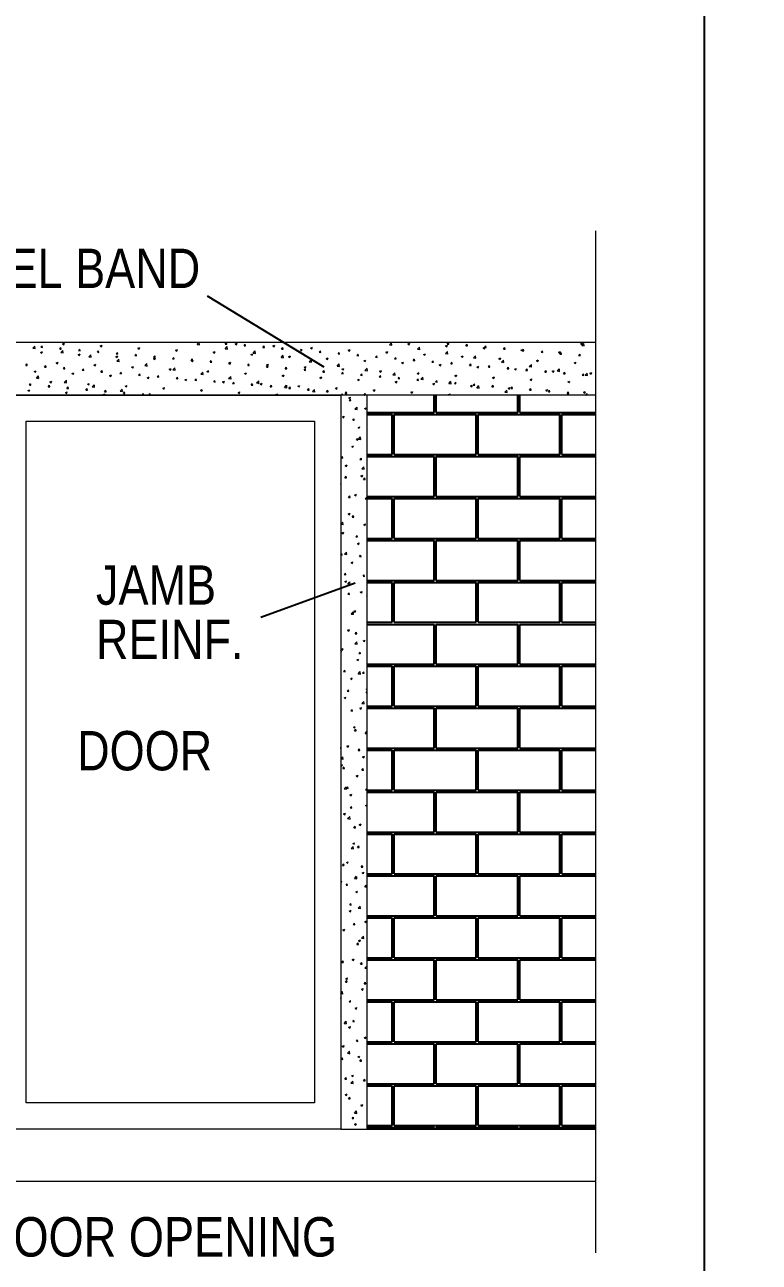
# Model space of a CAD drawing. Header units: metres. Extents: x 385023 to 385532, y 1408468 to 1408621.
# Drawn here: x 385198.57 to 385206.05, y 1408494.77 to 1408507.37 of the extents above; entities that cross this region are included whole.
import ezdxf

# ---------------------------------------------------------------- set-up
doc = ezdxf.new("R2010")
doc.units = ezdxf.units.M
doc.header["$MEASUREMENT"] = 0
doc.styles.add('stylus', font='ARIALN.TTF')

# ---------------------------------------------------------------- blocks, each defined once
blk = doc.blocks.new('A$C222665A7')
at = {"color": 3, "lineweight": 5, "ltscale": 2}
blk.add_line((45.174, 27.975), (45.174, 0), dxfattribs=at)
at = {"color": 3, "lineweight": 5}
for p, q in [((43.889, 15.515), (43.889, 27.597)), ((43.889, 26.276), (33.825, 26.276)), ((37.152, 26.276), (37.153, 26.275)), ((37.154, 26.274), (37.154, 26.276)), ((37.232, 26.209), (37.256, 26.234)), ((37.232, 26.209), (37.259, 26.205)), ((37.26, 26.204), (37.256, 26.234)), ((37.327, 26.22), (37.342, 26.238)), ((37.327, 26.22), (37.345, 26.218)), ((37.346, 26.218), (37.342, 26.237)), ((37.549, 26.2), (37.564, 26.218)), ((37.549, 26.2), (37.568, 26.199)), ((37.568, 26.198), (37.564, 26.218)), ((37.583, 26.26), (37.605, 26.269)), ((37.583, 26.26), (37.599, 26.25)), ((37.599, 26.25), (37.605, 26.268)), ((37.771, 26.181), (37.786, 26.199)), ((37.79, 26.179), (37.787, 26.198)), ((38.028, 26.236), (38.05, 26.244)), ((38.028, 26.236), (38.044, 26.225)), ((38.044, 26.225), (38.051, 26.244)), ((38.474, 26.211), (38.496, 26.219)), ((38.474, 26.211), (38.489, 26.2)), ((38.49, 26.2), (38.496, 26.219)), ((38.919, 26.186), (38.941, 26.194)), ((38.935, 26.175), (38.941, 26.194)), ((39.175, 26.254), (39.195, 26.276)), ((39.175, 26.254), (39.202, 26.25)), ((39.195, 26.275), (39.195, 26.276)), ((39.195, 26.276), (39.195, 26.275)), ((39.203, 26.25), (39.2, 26.276)), ((39.506, 26.258), (39.521, 26.276)), ((39.506, 26.258), (39.525, 26.257)), ((39.506, 26.203), (39.53, 26.228)), ((39.506, 26.203), (39.533, 26.199)), ((39.525, 26.256), (39.522, 26.276)), ((39.534, 26.198), (39.53, 26.228)), ((39.625, 26.261), (39.647, 26.269)), ((39.625, 26.261), (39.64, 26.251)), ((39.641, 26.25), (39.647, 26.269)), ((39.729, 26.239), (39.744, 26.257)), ((39.729, 26.239), (39.747, 26.237)), ((39.748, 26.237), (39.744, 26.256)), ((39.951, 26.219), (39.966, 26.237)), ((39.951, 26.219), (39.969, 26.218)), ((39.97, 26.218), (39.966, 26.237)), ((40.07, 26.236), (40.092, 26.245)), ((40.07, 26.236), (40.086, 26.226)), ((40.086, 26.226), (40.092, 26.244)), ((40.173, 26.2), (40.188, 26.218)), ((40.173, 26.2), (40.192, 26.198)), ((40.192, 26.198), (40.189, 26.218)), ((40.395, 26.181), (40.41, 26.198)), ((40.414, 26.179), (40.411, 26.198)), ((40.516, 26.211), (40.537, 26.22)), ((40.516, 26.211), (40.531, 26.201)), ((40.531, 26.201), (40.538, 26.219)), ((40.961, 26.187), (40.983, 26.195)), ((40.977, 26.176), (40.983, 26.195)), ((41.449, 26.248), (41.473, 26.274)), ((41.449, 26.248), (41.476, 26.244)), ((41.477, 26.244), (41.473, 26.273)), ((41.667, 26.262), (41.688, 26.27)), ((41.667, 26.262), (41.682, 26.251)), ((41.682, 26.251), (41.689, 26.27)), ((41.78, 26.197), (41.804, 26.222)), ((41.78, 26.197), (41.807, 26.193)), ((41.808, 26.192), (41.804, 26.222)), ((42.112, 26.237), (42.134, 26.245)), ((42.112, 26.237), (42.127, 26.227)), ((42.128, 26.226), (42.134, 26.245)), ((42.131, 26.258), (42.145, 26.276)), ((42.131, 26.258), (42.149, 26.256)), ((42.149, 26.256), (42.146, 26.276)), ((42.353, 26.239), (42.368, 26.256)), ((42.353, 26.239), (42.371, 26.237)), ((42.372, 26.237), (42.368, 26.256)), ((42.557, 26.212), (42.579, 26.22)), ((42.557, 26.212), (42.573, 26.202)), ((42.573, 26.201), (42.579, 26.22)), ((42.575, 26.219), (42.59, 26.237)), ((42.575, 26.219), (42.594, 26.218)), ((42.594, 26.217), (42.59, 26.237)), ((42.797, 26.2), (42.812, 26.218)), ((42.797, 26.2), (42.816, 26.198)), ((42.816, 26.198), (42.813, 26.217)), ((43.003, 26.187), (43.024, 26.196)), ((43.003, 26.187), (43.018, 26.177)), ((43.018, 26.177), (43.025, 26.195)), ((43.02, 26.18), (43.035, 26.198)), ((43.039, 26.178), (43.035, 26.198)), ((43.708, 26.262), (43.73, 26.271)), ((43.708, 26.262), (43.724, 26.252)), ((43.723, 26.243), (43.747, 26.268)), ((43.723, 26.243), (43.75, 26.238)), ((43.724, 26.252), (43.73, 26.27)), ((43.751, 26.238), (43.747, 26.267)), ((37.323, 26.16), (37.344, 26.169)), ((37.323, 26.16), (37.338, 26.15)), ((37.339, 26.15), (37.345, 26.168)), ((37.508, 26.036), (37.529, 26.044)), ((37.524, 26.025), (37.53, 26.044)), ((37.562, 26.158), (37.587, 26.183)), ((37.562, 26.158), (37.59, 26.153)), ((37.59, 26.153), (37.587, 26.182)), ((37.768, 26.136), (37.79, 26.144)), ((37.768, 26.136), (37.784, 26.125)), ((37.771, 26.181), (37.79, 26.179)), ((37.784, 26.125), (37.79, 26.144)), ((37.893, 26.106), (37.917, 26.131)), ((37.893, 26.106), (37.921, 26.102)), ((37.921, 26.102), (37.918, 26.131)), ((37.994, 26.161), (38.008, 26.179)), ((37.994, 26.161), (38.012, 26.16)), ((38.012, 26.159), (38.009, 26.179)), ((38.213, 26.111), (38.235, 26.119)), ((38.213, 26.111), (38.229, 26.1)), ((38.216, 26.142), (38.231, 26.16)), ((38.216, 26.142), (38.234, 26.14)), ((38.224, 26.055), (38.248, 26.08)), ((38.224, 26.055), (38.251, 26.051)), ((38.229, 26.1), (38.236, 26.119)), ((38.235, 26.14), (38.231, 26.159)), ((38.252, 26.05), (38.248, 26.08)), ((38.438, 26.123), (38.453, 26.14)), ((38.438, 26.123), (38.457, 26.121)), ((38.457, 26.121), (38.453, 26.14)), ((38.659, 26.086), (38.68, 26.094)), ((38.659, 26.086), (38.674, 26.076)), ((38.66, 26.103), (38.675, 26.121)), ((38.66, 26.103), (38.679, 26.101)), ((38.675, 26.075), (38.681, 26.094)), ((38.679, 26.101), (38.676, 26.121)), ((38.883, 26.084), (38.898, 26.101)), ((38.883, 26.084), (38.901, 26.082)), ((38.901, 26.082), (38.898, 26.101)), ((38.919, 26.186), (38.935, 26.176)), ((39.104, 26.061), (39.126, 26.07)), ((39.104, 26.061), (39.12, 26.051)), ((39.105, 26.064), (39.12, 26.082)), ((39.105, 26.064), (39.123, 26.063)), ((39.124, 26.062), (39.12, 26.082)), ((39.12, 26.05), (39.126, 26.069)), ((39.327, 26.045), (39.342, 26.063)), ((39.327, 26.045), (39.346, 26.043)), ((39.346, 26.043), (39.342, 26.062)), ((39.365, 26.161), (39.386, 26.169)), ((39.365, 26.161), (39.38, 26.151)), ((39.38, 26.15), (39.387, 26.169)), ((39.549, 26.036), (39.571, 26.045)), ((39.549, 26.025), (39.564, 26.043)), ((39.565, 26.026), (39.572, 26.044)), ((39.568, 26.023), (39.565, 26.043)), ((39.81, 26.136), (39.832, 26.145)), ((39.81, 26.136), (39.825, 26.126)), ((39.826, 26.126), (39.832, 26.144)), ((39.836, 26.152), (39.86, 26.177)), ((39.836, 26.152), (39.864, 26.147)), ((39.864, 26.147), (39.861, 26.177)), ((40.167, 26.1), (40.191, 26.126)), ((40.167, 26.1), (40.195, 26.096)), ((40.195, 26.096), (40.192, 26.125)), ((40.255, 26.111), (40.277, 26.12)), ((40.255, 26.111), (40.271, 26.101)), ((40.271, 26.101), (40.277, 26.119)), ((40.395, 26.181), (40.414, 26.179)), ((40.498, 26.049), (40.522, 26.074)), ((40.498, 26.049), (40.525, 26.045)), ((40.526, 26.045), (40.522, 26.074)), ((40.618, 26.161), (40.633, 26.179)), ((40.618, 26.161), (40.636, 26.16)), ((40.637, 26.159), (40.633, 26.179)), ((40.701, 26.087), (40.722, 26.095)), ((40.701, 26.087), (40.716, 26.076)), ((40.716, 26.076), (40.723, 26.095)), ((40.84, 26.142), (40.855, 26.16)), ((40.84, 26.142), (40.859, 26.14)), ((40.859, 26.14), (40.855, 26.159)), ((40.961, 26.187), (40.976, 26.176)), ((41.062, 26.122), (41.077, 26.14)), ((41.062, 26.122), (41.081, 26.121)), ((41.081, 26.12), (41.078, 26.14)), ((41.146, 26.062), (41.168, 26.07)), ((41.146, 26.062), (41.161, 26.051)), ((41.162, 26.051), (41.168, 26.07)), ((41.285, 26.103), (41.299, 26.121)), ((41.285, 26.103), (41.303, 26.101)), ((41.303, 26.101), (41.3, 26.12)), ((41.406, 26.162), (41.428, 26.17)), ((41.406, 26.162), (41.422, 26.151)), ((41.422, 26.151), (41.428, 26.17)), ((41.507, 26.083), (41.522, 26.101)), ((41.507, 26.083), (41.525, 26.082)), ((41.526, 26.081), (41.522, 26.101)), ((41.591, 26.037), (41.613, 26.045)), ((41.607, 26.026), (41.613, 26.045)), ((41.729, 26.064), (41.744, 26.082)), ((41.729, 26.064), (41.748, 26.062)), ((41.748, 26.062), (41.744, 26.081)), ((41.852, 26.137), (41.873, 26.145)), ((41.852, 26.137), (41.867, 26.127)), ((41.867, 26.126), (41.874, 26.145)), ((41.951, 26.044), (41.966, 26.062)), ((41.951, 26.044), (41.97, 26.043)), ((41.97, 26.043), (41.967, 26.062)), ((42.11, 26.146), (42.134, 26.171)), ((42.11, 26.146), (42.138, 26.142)), ((42.138, 26.141), (42.135, 26.171)), ((42.174, 26.025), (42.189, 26.043)), ((42.192, 26.023), (42.189, 26.042)), ((42.297, 26.112), (42.319, 26.12)), ((42.297, 26.112), (42.312, 26.102)), ((42.313, 26.101), (42.319, 26.12)), ((42.441, 26.095), (42.465, 26.12)), ((42.441, 26.095), (42.469, 26.09)), ((42.469, 26.09), (42.466, 26.119)), ((42.742, 26.087), (42.764, 26.096)), ((42.742, 26.087), (42.758, 26.077)), ((42.758, 26.077), (42.764, 26.095)), ((42.772, 26.043), (42.796, 26.068)), ((42.772, 26.043), (42.799, 26.039)), ((42.8, 26.039), (42.796, 26.068)), ((43.02, 26.18), (43.038, 26.179)), ((43.188, 26.063), (43.209, 26.071)), ((43.188, 26.063), (43.203, 26.052)), ((43.203, 26.052), (43.21, 26.071)), ((43.242, 26.161), (43.257, 26.179)), ((43.242, 26.161), (43.26, 26.159)), ((43.261, 26.159), (43.257, 26.178)), ((43.448, 26.162), (43.47, 26.171)), ((43.448, 26.162), (43.463, 26.152)), ((43.464, 26.152), (43.47, 26.17)), ((43.464, 26.141), (43.479, 26.159)), ((43.464, 26.141), (43.483, 26.14)), ((43.483, 26.139), (43.48, 26.159)), ((43.633, 26.038), (43.655, 26.046)), ((43.649, 26.027), (43.655, 26.046)), ((43.686, 26.122), (43.701, 26.14)), ((43.686, 26.122), (43.705, 26.12)), ((43.705, 26.12), (43.702, 26.139)), ((37.147, 26.006), (37.162, 26.024)), ((37.147, 26.006), (37.166, 26.004)), ((37.166, 26.004), (37.163, 26.024)), ((37.247, 25.936), (37.269, 25.944)), ((37.247, 25.936), (37.263, 25.925)), ((37.263, 25.925), (37.269, 25.944)), ((37.37, 25.987), (37.385, 26.004)), ((37.37, 25.987), (37.388, 25.985)), ((37.389, 25.985), (37.385, 26.004)), ((37.508, 26.036), (37.523, 26.025)), ((37.592, 25.967), (37.607, 25.985)), ((37.592, 25.967), (37.611, 25.966)), ((37.611, 25.965), (37.607, 25.985)), ((37.693, 25.911), (37.714, 25.919)), ((37.693, 25.911), (37.708, 25.901)), ((37.709, 25.9), (37.715, 25.919)), ((37.814, 25.948), (37.829, 25.966)), ((37.814, 25.948), (37.833, 25.946)), ((37.833, 25.946), (37.83, 25.965)), ((37.953, 26.011), (37.975, 26.019)), ((37.953, 26.011), (37.968, 26)), ((37.969, 26), (37.975, 26.019)), ((38.037, 25.928), (38.051, 25.946)), ((38.037, 25.928), (38.055, 25.927)), ((38.055, 25.926), (38.052, 25.946)), ((38.138, 25.886), (38.16, 25.894)), ((38.259, 25.909), (38.274, 25.927)), ((38.259, 25.909), (38.277, 25.907)), ((38.278, 25.907), (38.274, 25.926)), ((38.398, 25.986), (38.42, 25.994)), ((38.398, 25.986), (38.414, 25.976)), ((38.414, 25.975), (38.421, 25.994)), ((38.481, 25.889), (38.496, 25.907)), ((38.5, 25.887), (38.496, 25.907)), ((38.555, 26.004), (38.579, 26.029)), ((38.555, 26.004), (38.582, 25.999)), ((38.583, 25.999), (38.579, 26.029)), ((38.844, 25.961), (38.865, 25.97)), ((38.844, 25.961), (38.859, 25.951)), ((38.86, 25.951), (38.866, 25.969)), ((38.885, 25.952), (38.909, 25.978)), ((38.885, 25.952), (38.913, 25.948)), ((38.913, 25.948), (38.91, 25.977)), ((39.216, 25.901), (39.24, 25.926)), ((39.216, 25.901), (39.244, 25.897)), ((39.244, 25.897), (39.241, 25.926)), ((39.289, 25.936), (39.311, 25.945)), ((39.289, 25.936), (39.305, 25.926)), ((39.305, 25.926), (39.311, 25.944)), ((39.549, 26.036), (39.565, 26.026)), ((39.549, 26.025), (39.568, 26.024)), ((39.734, 25.912), (39.756, 25.92)), ((39.734, 25.912), (39.75, 25.901)), ((39.75, 25.901), (39.757, 25.92)), ((39.772, 26.006), (39.787, 26.024)), ((39.772, 26.006), (39.79, 26.004)), ((39.791, 26.004), (39.787, 26.023)), ((39.994, 25.986), (40.009, 26.004)), ((39.994, 25.986), (40.012, 25.985)), ((39.995, 26.012), (40.017, 26.02)), ((39.995, 26.012), (40.01, 26.001)), ((40.013, 25.984), (40.009, 26.004)), ((40.011, 26.001), (40.017, 26.02)), ((40.18, 25.887), (40.201, 25.895)), ((40.196, 25.876), (40.202, 25.895)), ((40.216, 25.967), (40.231, 25.985)), ((40.216, 25.967), (40.235, 25.965)), ((40.235, 25.965), (40.232, 25.984)), ((40.438, 25.948), (40.453, 25.965)), ((40.438, 25.948), (40.457, 25.946)), ((40.44, 25.987), (40.462, 25.995)), ((40.44, 25.987), (40.456, 25.976)), ((40.457, 25.946), (40.454, 25.965)), ((40.456, 25.976), (40.462, 25.995)), ((40.661, 25.928), (40.676, 25.946)), ((40.661, 25.928), (40.679, 25.926)), ((40.68, 25.926), (40.676, 25.946)), ((40.829, 25.998), (40.853, 26.023)), ((40.829, 25.998), (40.856, 25.994)), ((40.856, 25.993), (40.853, 26.023)), ((40.883, 25.909), (40.898, 25.926)), ((40.883, 25.909), (40.902, 25.907)), ((40.885, 25.962), (40.907, 25.97)), ((40.885, 25.962), (40.901, 25.952)), ((40.902, 25.907), (40.898, 25.926)), ((40.901, 25.951), (40.908, 25.97)), ((41.105, 25.889), (41.12, 25.907)), ((41.124, 25.887), (41.121, 25.907)), ((41.159, 25.947), (41.183, 25.972)), ((41.159, 25.947), (41.187, 25.942)), ((41.187, 25.942), (41.184, 25.971)), ((41.331, 25.937), (41.353, 25.945)), ((41.331, 25.937), (41.346, 25.927)), ((41.347, 25.926), (41.353, 25.945)), ((41.49, 25.895), (41.514, 25.92)), ((41.49, 25.895), (41.518, 25.891)), ((41.518, 25.891), (41.514, 25.92)), ((41.591, 26.037), (41.607, 26.027)), ((41.776, 25.912), (41.798, 25.921)), ((41.776, 25.912), (41.792, 25.902)), ((41.792, 25.902), (41.798, 25.92)), ((42.037, 26.012), (42.058, 26.021)), ((42.037, 26.012), (42.052, 26.002)), ((42.052, 26.001), (42.059, 26.02)), ((42.174, 26.025), (42.192, 26.023)), ((42.222, 25.887), (42.243, 25.896)), ((42.237, 25.877), (42.244, 25.895)), ((42.396, 26.006), (42.411, 26.023)), ((42.396, 26.006), (42.414, 26.004)), ((42.415, 26.004), (42.411, 26.023)), ((42.482, 25.987), (42.504, 25.996)), ((42.482, 25.987), (42.497, 25.977)), ((42.498, 25.977), (42.504, 25.995)), ((42.618, 25.986), (42.633, 26.004)), ((42.618, 25.986), (42.637, 25.985)), ((42.637, 25.984), (42.633, 26.004)), ((42.84, 25.967), (42.855, 25.984)), ((42.84, 25.967), (42.859, 25.965)), ((42.859, 25.965), (42.856, 25.984)), ((42.927, 25.963), (42.949, 25.971)), ((42.927, 25.963), (42.943, 25.952)), ((42.943, 25.952), (42.949, 25.971)), ((43.063, 25.947), (43.078, 25.965)), ((43.063, 25.947), (43.081, 25.946)), ((43.082, 25.945), (43.078, 25.965)), ((43.102, 25.992), (43.127, 26.017)), ((43.102, 25.992), (43.13, 25.988)), ((43.13, 25.987), (43.127, 26.017)), ((43.285, 25.928), (43.3, 25.946)), ((43.285, 25.928), (43.303, 25.926)), ((43.304, 25.926), (43.3, 25.945)), ((43.373, 25.938), (43.394, 25.946)), ((43.373, 25.938), (43.388, 25.927)), ((43.388, 25.927), (43.395, 25.946)), ((43.433, 25.941), (43.457, 25.966)), ((43.433, 25.941), (43.461, 25.936)), ((43.461, 25.936), (43.458, 25.965)), ((43.507, 25.908), (43.522, 25.926)), ((43.507, 25.908), (43.526, 25.907)), ((43.526, 25.906), (43.523, 25.926)), ((43.633, 26.038), (43.648, 26.027)), ((43.729, 25.889), (43.744, 25.907)), ((43.748, 25.887), (43.745, 25.906)), ((43.764, 25.889), (43.788, 25.915)), ((43.792, 25.885), (43.788, 25.914)), ((43.818, 25.913), (43.84, 25.921)), ((43.818, 25.913), (43.833, 25.903)), ((43.834, 25.902), (43.84, 25.921)), ((37.19, 25.773), (37.205, 25.791)), ((37.19, 25.773), (37.209, 25.771)), ((37.209, 25.771), (37.206, 25.79)), ((37.273, 25.856), (37.297, 25.881)), ((37.273, 25.856), (37.3, 25.851)), ((37.301, 25.851), (37.297, 25.881)), ((37.413, 25.754), (37.428, 25.771)), ((37.413, 25.754), (37.431, 25.752)), ((37.432, 25.752), (37.428, 25.771)), ((37.432, 25.811), (37.454, 25.819)), ((37.432, 25.811), (37.448, 25.801)), ((37.448, 25.8), (37.454, 25.819)), ((37.603, 25.804), (37.628, 25.83)), ((37.603, 25.804), (37.631, 25.8)), ((37.631, 25.8), (37.628, 25.829)), ((37.635, 25.734), (37.65, 25.752)), ((37.654, 25.732), (37.65, 25.752)), ((37.878, 25.786), (37.899, 25.794)), ((37.878, 25.786), (37.893, 25.776)), ((37.893, 25.775), (37.9, 25.794)), ((37.934, 25.753), (37.958, 25.778)), ((37.934, 25.753), (37.962, 25.749)), ((37.962, 25.749), (37.959, 25.778)), ((38.138, 25.886), (38.153, 25.876)), ((38.154, 25.875), (38.16, 25.894)), ((38.323, 25.761), (38.345, 25.77)), ((38.323, 25.761), (38.338, 25.751)), ((38.339, 25.751), (38.345, 25.769)), ((38.481, 25.889), (38.5, 25.888)), ((38.583, 25.861), (38.605, 25.87)), ((38.583, 25.861), (38.599, 25.851)), ((38.599, 25.851), (38.605, 25.869)), ((38.703, 25.87), (38.718, 25.888)), ((38.703, 25.87), (38.722, 25.868)), ((38.722, 25.868), (38.719, 25.887)), ((38.926, 25.851), (38.941, 25.868)), ((38.926, 25.851), (38.944, 25.849)), ((38.944, 25.849), (38.941, 25.868)), ((39.029, 25.836), (39.05, 25.845)), ((39.029, 25.836), (39.044, 25.826)), ((39.045, 25.826), (39.051, 25.844)), ((39.148, 25.831), (39.163, 25.849)), ((39.148, 25.831), (39.166, 25.829)), ((39.167, 25.829), (39.163, 25.849)), ((39.37, 25.812), (39.385, 25.829)), ((39.37, 25.812), (39.389, 25.81)), ((39.389, 25.81), (39.385, 25.829)), ((39.474, 25.812), (39.496, 25.82)), ((39.474, 25.812), (39.489, 25.801)), ((39.49, 25.801), (39.496, 25.82)), ((39.547, 25.85), (39.571, 25.875)), ((39.547, 25.85), (39.574, 25.846)), ((39.575, 25.845), (39.571, 25.875)), ((39.592, 25.792), (39.607, 25.81)), ((39.592, 25.792), (39.611, 25.791)), ((39.611, 25.79), (39.608, 25.81)), ((39.815, 25.773), (39.83, 25.791)), ((39.815, 25.773), (39.833, 25.771)), ((39.834, 25.771), (39.83, 25.79)), ((39.877, 25.799), (39.902, 25.824)), ((39.877, 25.799), (39.905, 25.794)), ((39.905, 25.794), (39.902, 25.823)), ((39.919, 25.787), (39.941, 25.795)), ((39.919, 25.787), (39.935, 25.776)), ((39.935, 25.776), (39.942, 25.795)), ((40.037, 25.753), (40.052, 25.771)), ((40.037, 25.753), (40.055, 25.752)), ((40.056, 25.751), (40.052, 25.771)), ((40.18, 25.887), (40.195, 25.876)), ((40.208, 25.747), (40.232, 25.772)), ((40.236, 25.743), (40.233, 25.772)), ((40.259, 25.734), (40.274, 25.752)), ((40.278, 25.732), (40.275, 25.751)), ((40.365, 25.762), (40.386, 25.77)), ((40.365, 25.762), (40.38, 25.752)), ((40.381, 25.751), (40.387, 25.77)), ((40.625, 25.862), (40.647, 25.87)), ((40.625, 25.862), (40.641, 25.852)), ((40.641, 25.851), (40.647, 25.87)), ((41.07, 25.837), (41.092, 25.845)), ((41.07, 25.837), (41.086, 25.827)), ((41.086, 25.826), (41.093, 25.845)), ((41.105, 25.889), (41.124, 25.888)), ((41.328, 25.87), (41.342, 25.888)), ((41.328, 25.87), (41.346, 25.868)), ((41.346, 25.868), (41.343, 25.887)), ((41.516, 25.812), (41.538, 25.821)), ((41.516, 25.812), (41.531, 25.802)), ((41.532, 25.802), (41.538, 25.82)), ((41.55, 25.85), (41.565, 25.868)), ((41.55, 25.85), (41.568, 25.849)), ((41.569, 25.848), (41.565, 25.868)), ((41.772, 25.831), (41.787, 25.849)), ((41.772, 25.831), (41.791, 25.829)), ((41.791, 25.829), (41.787, 25.848)), ((41.821, 25.844), (41.845, 25.869)), ((41.821, 25.844), (41.848, 25.84)), ((41.849, 25.839), (41.845, 25.869)), ((41.961, 25.788), (41.983, 25.796)), ((41.961, 25.788), (41.977, 25.777)), ((41.977, 25.777), (41.983, 25.796)), ((41.994, 25.811), (42.009, 25.829)), ((41.994, 25.811), (42.013, 25.81)), ((42.013, 25.809), (42.01, 25.829)), ((42.151, 25.793), (42.176, 25.818)), ((42.151, 25.793), (42.179, 25.788)), ((42.179, 25.788), (42.176, 25.817)), ((42.217, 25.792), (42.232, 25.81)), ((42.217, 25.792), (42.235, 25.79)), ((42.222, 25.887), (42.237, 25.877)), ((42.235, 25.79), (42.232, 25.809)), ((42.406, 25.763), (42.428, 25.771)), ((42.406, 25.763), (42.422, 25.752)), ((42.422, 25.752), (42.429, 25.771)), ((42.439, 25.772), (42.454, 25.79)), ((42.439, 25.772), (42.457, 25.771)), ((42.458, 25.771), (42.454, 25.79)), ((42.482, 25.741), (42.506, 25.767)), ((42.51, 25.737), (42.507, 25.766)), ((42.661, 25.753), (42.676, 25.771)), ((42.661, 25.753), (42.68, 25.751)), ((42.667, 25.863), (42.689, 25.871)), ((42.667, 25.863), (42.682, 25.852)), ((42.68, 25.751), (42.676, 25.771)), ((42.683, 25.852), (42.689, 25.871)), ((42.883, 25.734), (42.898, 25.751)), ((42.902, 25.732), (42.899, 25.751)), ((43.112, 25.838), (43.134, 25.846)), ((43.112, 25.838), (43.128, 25.827)), ((43.128, 25.827), (43.134, 25.846)), ((43.558, 25.813), (43.579, 25.821)), ((43.558, 25.813), (43.573, 25.803)), ((43.573, 25.802), (43.58, 25.821)), ((43.729, 25.889), (43.748, 25.887)), ((43.764, 25.889), (43.791, 25.885)), ((43.889, 25.656), (33.825, 25.656)), ((36.843, 25.656), (40.872, 25.656)), ((37.172, 25.711), (37.194, 25.719)), ((37.172, 25.711), (37.187, 25.701)), ((37.188, 25.7), (37.194, 25.719)), ((37.617, 25.686), (37.639, 25.695)), ((37.617, 25.686), (37.633, 25.676)), ((37.633, 25.675), (37.639, 25.694)), ((37.635, 25.734), (37.654, 25.732)), ((37.857, 25.715), (37.872, 25.732)), ((37.857, 25.715), (37.876, 25.713)), ((37.876, 25.713), (37.873, 25.732)), ((38.063, 25.661), (38.084, 25.67)), ((38.063, 25.661), (38.071, 25.656)), ((38.08, 25.695), (38.094, 25.713)), ((38.08, 25.695), (38.098, 25.694)), ((38.08, 25.656), (38.085, 25.669)), ((38.098, 25.693), (38.095, 25.713)), ((38.265, 25.702), (38.289, 25.727)), ((38.265, 25.702), (38.292, 25.698)), ((38.293, 25.697), (38.289, 25.727)), ((38.302, 25.676), (38.317, 25.694)), ((38.302, 25.676), (38.32, 25.674)), ((38.321, 25.674), (38.317, 25.693)), ((38.524, 25.656), (38.539, 25.674)), ((38.524, 25.656), (38.531, 25.656)), ((38.543, 25.656), (38.539, 25.674)), ((38.601, 25.656), (38.62, 25.676)), ((38.622, 25.656), (38.62, 25.675)), ((38.768, 25.737), (38.79, 25.745)), ((38.768, 25.737), (38.784, 25.726)), ((38.784, 25.726), (38.79, 25.745)), ((39.214, 25.712), (39.235, 25.72)), ((39.214, 25.712), (39.229, 25.701)), ((39.23, 25.701), (39.236, 25.72)), ((39.659, 25.687), (39.681, 25.695)), ((39.659, 25.687), (39.674, 25.676)), ((39.675, 25.676), (39.681, 25.695)), ((40.104, 25.662), (40.126, 25.67)), ((40.104, 25.662), (40.114, 25.656)), ((40.122, 25.656), (40.126, 25.67)), ((40.208, 25.747), (40.236, 25.743)), ((40.259, 25.734), (40.278, 25.732)), ((40.481, 25.714), (40.496, 25.732)), ((40.481, 25.714), (40.5, 25.713)), ((40.5, 25.712), (40.497, 25.732)), ((40.539, 25.696), (40.563, 25.721)), ((40.539, 25.696), (40.566, 25.692)), ((40.567, 25.691), (40.563, 25.721)), ((40.704, 25.695), (40.719, 25.713)), ((40.704, 25.695), (40.722, 25.693)), ((40.723, 25.693), (40.719, 25.712)), ((40.81, 25.737), (40.832, 25.746)), ((40.81, 25.737), (40.826, 25.727)), ((40.826, 25.726), (40.832, 25.745)), ((40.872, 25.656), (40.872, 16.979)), ((40.88, 25.656), (40.894, 25.67)), ((40.896, 25.656), (40.894, 25.669)), ((40.926, 25.676), (40.941, 25.693)), ((40.926, 25.676), (40.945, 25.674)), ((40.945, 25.674), (40.941, 25.693)), ((40.967, 25.623), (40.989, 25.631)), ((40.967, 25.623), (40.983, 25.612)), ((40.971, 25.592), (40.986, 25.609)), ((40.983, 25.612), (40.989, 25.631)), ((40.99, 25.59), (40.987, 25.609)), ((41.148, 25.656), (41.163, 25.674)), ((41.148, 25.656), (41.152, 25.656)), ((41.167, 25.656), (41.164, 25.674)), ((41.182, 25.656), (41.182, 16.979)), ((41.255, 25.712), (41.277, 25.721)), ((41.255, 25.712), (41.271, 25.702)), ((41.271, 25.702), (41.278, 25.72)), ((41.701, 25.688), (41.722, 25.696)), ((41.701, 25.688), (41.716, 25.677)), ((41.717, 25.677), (41.723, 25.696)), ((42.146, 25.663), (42.168, 25.671)), ((42.146, 25.663), (42.156, 25.656)), ((42.163, 25.656), (42.168, 25.671)), ((42.482, 25.741), (42.51, 25.737)), ((42.813, 25.69), (42.837, 25.715)), ((42.813, 25.69), (42.84, 25.686)), ((42.841, 25.685), (42.837, 25.715)), ((42.852, 25.738), (42.874, 25.746)), ((42.852, 25.738), (42.867, 25.727)), ((42.868, 25.727), (42.874, 25.746)), ((42.883, 25.734), (42.902, 25.732)), ((43.106, 25.714), (43.121, 25.732)), ((43.106, 25.714), (43.124, 25.713)), ((43.125, 25.712), (43.121, 25.732)), ((43.16, 25.656), (43.168, 25.664)), ((43.169, 25.656), (43.168, 25.664)), ((43.297, 25.713), (43.319, 25.721)), ((43.297, 25.713), (43.313, 25.703)), ((43.313, 25.702), (43.319, 25.721)), ((43.328, 25.695), (43.343, 25.713)), ((43.328, 25.695), (43.346, 25.693)), ((43.347, 25.693), (43.343, 25.712)), ((43.55, 25.675), (43.565, 25.693)), ((43.55, 25.675), (43.569, 25.674)), ((43.569, 25.673), (43.566, 25.693)), ((43.743, 25.688), (43.764, 25.697)), ((43.743, 25.688), (43.758, 25.678)), ((43.758, 25.678), (43.765, 25.696)), ((43.772, 25.656), (43.787, 25.674)), ((43.772, 25.656), (43.773, 25.656)), ((43.791, 25.656), (43.788, 25.673)), ((40.971, 25.592), (40.99, 25.59)), ((41.04, 25.489), (41.064, 25.514)), ((41.04, 25.489), (41.068, 25.485)), ((41.068, 25.485), (41.065, 25.514)), ((41.152, 25.498), (41.174, 25.506)), ((41.152, 25.498), (41.168, 25.488)), ((41.168, 25.487), (41.174, 25.506)), ((37.153, 17.289), (37.153, 25.346)), ((37.153, 25.346), (40.562, 25.346)), ((40.562, 25.346), (40.562, 17.289)), ((40.892, 25.398), (40.914, 25.406)), ((40.892, 25.398), (40.907, 25.388)), ((40.908, 25.387), (40.914, 25.406)), ((41.014, 25.359), (41.029, 25.376)), ((41.014, 25.359), (41.033, 25.357)), ((41.033, 25.357), (41.03, 25.376)), ((41.077, 25.273), (41.099, 25.282)), ((41.077, 25.273), (41.092, 25.263)), ((41.093, 25.263), (41.099, 25.281)), ((41.002, 25.049), (41.023, 25.057)), ((41.002, 25.049), (41.017, 25.038)), ((41.017, 25.038), (41.024, 25.057)), ((41.057, 25.125), (41.072, 25.143)), ((41.057, 25.125), (41.076, 25.124)), ((41.076, 25.124), (41.073, 25.143)), ((41.081, 25.136), (41.105, 25.161)), ((41.081, 25.136), (41.109, 25.132)), ((41.109, 25.131), (41.106, 25.161)), ((40.878, 24.912), (40.893, 24.93)), ((40.878, 24.912), (40.897, 24.91)), ((40.897, 24.91), (40.893, 24.929)), ((41.1, 24.892), (41.115, 24.91)), ((41.1, 24.892), (41.119, 24.891)), ((41.119, 24.89), (41.116, 24.91)), ((40.926, 24.824), (40.948, 24.832)), ((40.926, 24.824), (40.942, 24.813)), ((40.942, 24.813), (40.948, 24.832)), ((41.122, 24.783), (41.147, 24.808)), ((41.122, 24.783), (41.15, 24.779)), ((41.15, 24.778), (41.147, 24.808)), ((40.872, 24.604), (40.873, 24.607)), ((40.872, 24.607), (40.872, 24.607)), ((40.921, 24.679), (40.936, 24.697)), ((40.921, 24.679), (40.94, 24.677)), ((40.94, 24.677), (40.936, 24.696)), ((41.111, 24.699), (41.133, 24.707)), ((41.111, 24.699), (41.126, 24.689)), ((41.127, 24.688), (41.133, 24.707)), ((41.143, 24.659), (41.158, 24.677)), ((41.143, 24.659), (41.162, 24.658)), ((41.162, 24.657), (41.159, 24.677)), ((40.964, 24.446), (40.979, 24.463)), ((40.964, 24.446), (40.983, 24.444)), ((40.983, 24.444), (40.979, 24.463)), ((41.036, 24.474), (41.057, 24.483)), ((41.036, 24.474), (41.051, 24.464)), ((41.051, 24.464), (41.058, 24.482)), ((41.163, 24.43), (41.182, 24.449)), ((41.163, 24.43), (41.182, 24.427)), ((40.874, 24.128), (40.898, 24.153)), ((40.902, 24.123), (40.898, 24.153)), ((40.96, 24.25), (40.982, 24.258)), ((40.96, 24.25), (40.976, 24.239)), ((40.976, 24.239), (40.982, 24.258)), ((41.007, 24.213), (41.022, 24.23)), ((41.007, 24.213), (41.026, 24.211)), ((41.026, 24.211), (41.022, 24.23)), ((40.874, 24.128), (40.901, 24.124)), ((40.885, 24.025), (40.907, 24.033)), ((40.885, 24.025), (40.9, 24.015)), ((40.901, 24.014), (40.907, 24.033)), ((41.05, 23.979), (41.065, 23.997)), ((41.069, 23.978), (41.065, 23.997)), ((41.145, 24.125), (41.167, 24.133)), ((41.145, 24.125), (41.161, 24.115)), ((41.161, 24.114), (41.167, 24.133)), ((41.05, 23.979), (41.069, 23.978)), ((41.07, 23.9), (41.092, 23.909)), ((41.07, 23.9), (41.085, 23.89)), ((41.086, 23.889), (41.092, 23.908)), ((40.872, 23.767), (40.886, 23.784)), ((40.872, 23.766), (40.889, 23.764)), ((40.89, 23.764), (40.886, 23.783)), ((40.915, 23.775), (40.939, 23.8)), ((40.915, 23.775), (40.942, 23.77)), ((40.943, 23.77), (40.939, 23.8)), ((41.093, 23.746), (41.108, 23.764)), ((41.093, 23.746), (41.112, 23.745)), ((41.112, 23.744), (41.108, 23.764)), ((40.994, 23.675), (41.016, 23.684)), ((40.994, 23.675), (41.01, 23.665)), ((41.01, 23.665), (41.016, 23.683)), ((40.914, 23.533), (40.929, 23.551)), ((40.914, 23.533), (40.932, 23.531)), ((40.919, 23.451), (40.941, 23.459)), ((40.919, 23.451), (40.934, 23.44)), ((40.933, 23.531), (40.929, 23.55)), ((40.935, 23.44), (40.941, 23.459)), ((40.956, 23.422), (40.98, 23.447)), ((40.956, 23.422), (40.984, 23.417)), ((40.984, 23.417), (40.98, 23.446)), ((41.136, 23.513), (41.151, 23.531)), ((41.136, 23.513), (41.155, 23.512)), ((41.155, 23.511), (41.151, 23.531)), ((41.179, 23.551), (41.182, 23.552)), ((41.179, 23.551), (41.182, 23.549)), ((40.957, 23.3), (40.972, 23.317)), ((40.957, 23.3), (40.975, 23.298)), ((40.976, 23.298), (40.972, 23.317)), ((41.104, 23.326), (41.126, 23.334)), ((41.104, 23.326), (41.119, 23.316)), ((41.12, 23.315), (41.126, 23.334)), ((41.179, 23.28), (41.182, 23.283)), ((41.179, 23.28), (41.182, 23.28)), ((40.997, 23.068), (41.021, 23.094)), ((40.997, 23.068), (41.025, 23.064)), ((41, 23.067), (41.015, 23.084)), ((41, 23.067), (41.018, 23.065)), ((41.019, 23.065), (41.015, 23.084)), ((41.025, 23.064), (41.022, 23.093)), ((41.029, 23.101), (41.05, 23.11)), ((41.029, 23.101), (41.044, 23.091)), ((41.044, 23.091), (41.051, 23.109)), ((40.953, 22.877), (40.975, 22.885)), ((40.953, 22.877), (40.969, 22.866)), ((40.969, 22.866), (40.975, 22.885)), ((41.043, 22.833), (41.058, 22.851)), ((41.043, 22.833), (41.061, 22.832)), ((41.062, 22.831), (41.058, 22.851)), ((41.038, 22.715), (41.062, 22.74)), ((41.038, 22.715), (41.066, 22.711)), ((41.066, 22.711), (41.063, 22.74)), ((41.138, 22.752), (41.16, 22.76)), ((41.138, 22.752), (41.154, 22.741)), ((41.154, 22.741), (41.16, 22.76)), ((40.872, 22.63), (40.878, 22.638)), ((40.872, 22.619), (40.882, 22.618)), ((40.878, 22.652), (40.9, 22.66)), ((40.878, 22.652), (40.893, 22.641)), ((40.882, 22.618), (40.879, 22.637)), ((40.894, 22.641), (40.9, 22.66)), ((41.063, 22.527), (41.084, 22.535)), ((41.079, 22.516), (41.085, 22.535)), ((41.086, 22.6), (41.101, 22.618)), ((41.086, 22.6), (41.104, 22.599)), ((41.105, 22.598), (41.101, 22.618)), ((40.906, 22.387), (40.921, 22.405)), ((40.906, 22.387), (40.925, 22.385)), ((40.925, 22.385), (40.922, 22.404)), ((41.063, 22.527), (41.078, 22.517)), ((41.079, 22.362), (41.103, 22.387)), ((41.107, 22.358), (41.104, 22.387)), ((41.129, 22.367), (41.144, 22.385)), ((41.148, 22.365), (41.144, 22.385)), ((40.987, 22.302), (41.009, 22.311)), ((40.987, 22.302), (41.003, 22.292)), ((41.003, 22.292), (41.009, 22.31)), ((41.079, 22.362), (41.107, 22.358)), ((41.129, 22.367), (41.147, 22.366)), ((40.949, 22.154), (40.964, 22.171)), ((40.949, 22.154), (40.968, 22.152)), ((40.968, 22.152), (40.965, 22.171)), ((41.172, 22.178), (41.182, 22.181)), ((41.172, 22.178), (41.182, 22.171)), ((41.172, 22.134), (41.182, 22.146)), ((41.172, 22.134), (41.182, 22.133)), ((40.912, 22.078), (40.934, 22.086)), ((40.912, 22.078), (40.927, 22.067)), ((40.928, 22.067), (40.934, 22.086)), ((41.097, 21.953), (41.119, 21.961)), ((41.097, 21.953), (41.112, 21.943)), ((41.113, 21.942), (41.119, 21.961)), ((41.12, 22.009), (41.144, 22.034)), ((41.12, 22.009), (41.148, 22.005)), ((41.148, 22.004), (41.145, 22.034)), ((40.992, 21.921), (41.007, 21.938)), ((40.992, 21.921), (41.011, 21.919)), ((41.011, 21.919), (41.008, 21.938)), ((41.022, 21.728), (41.043, 21.737)), ((41.022, 21.728), (41.037, 21.718)), ((41.035, 21.687), (41.05, 21.705)), ((41.035, 21.687), (41.054, 21.686)), ((41.037, 21.717), (41.044, 21.736)), ((41.054, 21.685), (41.051, 21.705)), ((41.161, 21.656), (41.182, 21.677)), ((41.161, 21.656), (41.182, 21.653)), ((40.946, 21.504), (40.968, 21.512)), ((40.962, 21.493), (40.968, 21.512)), ((40.875, 21.472), (40.872, 21.49)), ((40.872, 21.472), (40.875, 21.472)), ((40.872, 21.354), (40.896, 21.379)), ((40.9, 21.349), (40.896, 21.379)), ((40.946, 21.504), (40.962, 21.493)), ((41.078, 21.454), (41.093, 21.472)), ((41.078, 21.454), (41.097, 21.453)), ((41.097, 21.452), (41.094, 21.472)), ((41.131, 21.379), (41.153, 21.387)), ((41.131, 21.379), (41.147, 21.368)), ((41.147, 21.368), (41.153, 21.387)), ((40.872, 21.354), (40.899, 21.35)), ((40.872, 21.279), (40.892, 21.287)), ((40.872, 21.278), (40.886, 21.268)), ((40.887, 21.268), (40.893, 21.287)), ((40.899, 21.241), (40.914, 21.259)), ((40.899, 21.241), (40.918, 21.239)), ((40.918, 21.239), (40.914, 21.258)), ((41.121, 21.221), (41.136, 21.239)), ((41.121, 21.221), (41.14, 21.22)), ((41.14, 21.219), (41.137, 21.239)), ((41.056, 21.154), (41.077, 21.162)), ((41.056, 21.154), (41.071, 21.144)), ((41.072, 21.143), (41.078, 21.162)), ((40.913, 21.001), (40.937, 21.026)), ((40.913, 21.001), (40.94, 20.997)), ((40.941, 20.996), (40.937, 21.026)), ((40.942, 21.008), (40.957, 21.025)), ((40.942, 21.008), (40.961, 21.006)), ((40.961, 21.006), (40.957, 21.025)), ((40.98, 20.929), (41.002, 20.938)), ((40.98, 20.929), (40.996, 20.919)), ((40.996, 20.919), (41.002, 20.937)), ((41.164, 20.988), (41.179, 21.006)), ((41.164, 20.988), (41.182, 20.987)), ((41.182, 20.996), (41.18, 21.006)), ((40.985, 20.775), (41, 20.792)), ((40.985, 20.775), (41.004, 20.773)), ((41.004, 20.773), (41, 20.792)), ((41.165, 20.805), (41.182, 20.811)), ((41.165, 20.805), (41.181, 20.794)), ((41.181, 20.794), (41.182, 20.795)), ((40.905, 20.705), (40.927, 20.713)), ((40.905, 20.705), (40.92, 20.694)), ((40.921, 20.694), (40.927, 20.713)), ((40.954, 20.648), (40.978, 20.673)), ((40.954, 20.648), (40.982, 20.643)), ((40.982, 20.643), (40.978, 20.672)), ((41.028, 20.541), (41.043, 20.559)), ((41.028, 20.541), (41.047, 20.54)), ((41.047, 20.539), (41.043, 20.559)), ((41.09, 20.58), (41.112, 20.588)), ((41.09, 20.58), (41.105, 20.569)), ((41.106, 20.569), (41.112, 20.588)), ((41.015, 20.355), (41.036, 20.363)), ((41.015, 20.355), (41.03, 20.345)), ((41.03, 20.344), (41.037, 20.363)), ((40.995, 20.295), (41.019, 20.32)), ((40.995, 20.295), (41.023, 20.29)), ((41.023, 20.29), (41.02, 20.319)), ((41.071, 20.308), (41.086, 20.326)), ((41.071, 20.308), (41.09, 20.307)), ((41.09, 20.306), (41.086, 20.326)), ((40.892, 20.095), (40.907, 20.113)), ((40.892, 20.095), (40.91, 20.093)), ((40.911, 20.093), (40.907, 20.112)), ((40.939, 20.13), (40.961, 20.139)), ((40.939, 20.13), (40.955, 20.12)), ((40.955, 20.12), (40.961, 20.138)), ((41.114, 20.075), (41.129, 20.093)), ((41.114, 20.075), (41.133, 20.074)), ((41.133, 20.073), (41.129, 20.093)), ((40.872, 19.909), (40.885, 19.914)), ((40.872, 19.9), (40.879, 19.895)), ((40.879, 19.895), (40.886, 19.914)), ((41.036, 19.941), (41.06, 19.967)), ((41.036, 19.941), (41.064, 19.937)), ((41.064, 19.937), (41.061, 19.966)), ((41.124, 20.006), (41.146, 20.014)), ((41.124, 20.006), (41.139, 19.995)), ((41.14, 19.995), (41.146, 20.014)), ((40.935, 19.862), (40.95, 19.879)), ((40.935, 19.862), (40.953, 19.86)), ((40.954, 19.86), (40.95, 19.879)), ((41.049, 19.781), (41.07, 19.789)), ((41.049, 19.781), (41.064, 19.771)), ((41.064, 19.77), (41.071, 19.789)), ((41.157, 19.842), (41.172, 19.86)), ((41.157, 19.842), (41.176, 19.841)), ((41.176, 19.84), (41.172, 19.86)), ((40.978, 19.629), (40.993, 19.646)), ((40.978, 19.629), (40.996, 19.627)), ((40.997, 19.627), (40.993, 19.646)), ((41.077, 19.588), (41.101, 19.613)), ((41.105, 19.584), (41.102, 19.613)), ((40.973, 19.556), (40.995, 19.565)), ((40.973, 19.556), (40.989, 19.546)), ((40.989, 19.546), (40.995, 19.564)), ((41.077, 19.588), (41.105, 19.584)), ((40.898, 19.332), (40.92, 19.34)), ((40.898, 19.332), (40.913, 19.321)), ((40.914, 19.321), (40.92, 19.34)), ((41.021, 19.395), (41.036, 19.413)), ((41.021, 19.395), (41.039, 19.394)), ((41.04, 19.393), (41.036, 19.413)), ((41.158, 19.431), (41.18, 19.44)), ((41.158, 19.431), (41.174, 19.421)), ((41.174, 19.421), (41.18, 19.439)), ((41.064, 19.162), (41.079, 19.18)), ((41.083, 19.16), (41.079, 19.18)), ((41.083, 19.207), (41.105, 19.215)), ((41.083, 19.207), (41.098, 19.196)), ((41.099, 19.196), (41.105, 19.215)), ((41.118, 19.235), (41.142, 19.26)), ((41.118, 19.235), (41.146, 19.231)), ((41.146, 19.23), (41.143, 19.26)), ((41.064, 19.162), (41.082, 19.161)), ((40.885, 18.949), (40.9, 18.966)), ((40.885, 18.949), (40.903, 18.947)), ((40.904, 18.947), (40.9, 18.966)), ((41.007, 18.982), (41.029, 18.99)), ((41.007, 18.982), (41.023, 18.972)), ((41.023, 18.971), (41.03, 18.99)), ((41.107, 18.929), (41.122, 18.947)), ((41.107, 18.929), (41.125, 18.928)), ((41.126, 18.927), (41.122, 18.947)), ((41.159, 18.882), (41.182, 18.905)), ((41.159, 18.882), (41.182, 18.878)), ((40.928, 18.716), (40.943, 18.733)), ((40.932, 18.757), (40.954, 18.766)), ((40.932, 18.757), (40.947, 18.747)), ((40.947, 18.714), (40.943, 18.733)), ((40.948, 18.747), (40.954, 18.765)), ((40.872, 18.582), (40.894, 18.605)), ((40.872, 18.58), (40.897, 18.576)), ((40.898, 18.575), (40.894, 18.605)), ((40.928, 18.716), (40.946, 18.714)), ((41.117, 18.633), (41.139, 18.641)), ((41.117, 18.633), (41.132, 18.622)), ((41.133, 18.622), (41.139, 18.641)), ((41.15, 18.696), (41.165, 18.714)), ((41.15, 18.696), (41.168, 18.695)), ((41.169, 18.694), (41.165, 18.714)), ((40.872, 18.522), (40.879, 18.541)), ((40.872, 18.538), (40.878, 18.541)), ((40.872, 18.522), (40.872, 18.522)), ((40.971, 18.483), (40.986, 18.5)), ((40.971, 18.483), (40.989, 18.481)), ((40.989, 18.481), (40.986, 18.5)), ((41.042, 18.408), (41.063, 18.416)), ((41.042, 18.408), (41.057, 18.397)), ((41.057, 18.397), (41.064, 18.416)), ((40.911, 18.227), (40.935, 18.252)), ((40.911, 18.227), (40.938, 18.223)), ((40.939, 18.222), (40.935, 18.252)), ((40.966, 18.183), (40.988, 18.191)), ((40.966, 18.183), (40.982, 18.173)), ((40.982, 18.172), (40.988, 18.191)), ((41.014, 18.249), (41.029, 18.267)), ((41.014, 18.249), (41.032, 18.248)), ((41.032, 18.247), (41.029, 18.267)), ((41.057, 18.016), (41.072, 18.034)), ((41.057, 18.016), (41.075, 18.015)), ((41.075, 18.014), (41.072, 18.034)), ((41.151, 18.058), (41.173, 18.067)), ((41.151, 18.058), (41.167, 18.048)), ((41.167, 18.048), (41.173, 18.066)), ((40.891, 17.958), (40.913, 17.967)), ((40.891, 17.958), (40.906, 17.948)), ((40.907, 17.948), (40.913, 17.966)), ((40.952, 17.874), (40.976, 17.899)), ((40.952, 17.874), (40.979, 17.869)), ((40.98, 17.869), (40.976, 17.899)), ((40.877, 17.803), (40.892, 17.82)), ((40.877, 17.803), (40.896, 17.801)), ((40.896, 17.801), (40.893, 17.82)), ((41.076, 17.834), (41.098, 17.842)), ((41.076, 17.834), (41.091, 17.823)), ((41.092, 17.823), (41.098, 17.842)), ((41.1, 17.783), (41.115, 17.801)), ((41.1, 17.783), (41.118, 17.782)), ((41.118, 17.781), (41.115, 17.801)), ((40.92, 17.57), (40.935, 17.587)), ((40.92, 17.57), (40.939, 17.568)), ((40.939, 17.568), (40.936, 17.587)), ((41, 17.609), (41.022, 17.617)), ((41, 17.609), (41.016, 17.599)), ((41.016, 17.598), (41.022, 17.617)), ((41.143, 17.55), (41.158, 17.568)), ((41.161, 17.548), (41.158, 17.568)), ((40.993, 17.521), (41.017, 17.546)), ((40.993, 17.521), (41.021, 17.516)), ((41.021, 17.516), (41.017, 17.545)), ((41.143, 17.55), (41.161, 17.549)), ((40.562, 17.289), (37.153, 17.289)), ((40.925, 17.384), (40.947, 17.393)), ((40.925, 17.384), (40.94, 17.374)), ((40.941, 17.374), (40.947, 17.392)), ((40.963, 17.336), (40.978, 17.354)), ((40.963, 17.336), (40.982, 17.335)), ((40.982, 17.335), (40.979, 17.354)), ((41.11, 17.259), (41.132, 17.268)), ((41.126, 17.249), (41.132, 17.267)), ((41.006, 17.103), (41.021, 17.121)), ((41.025, 17.101), (41.022, 17.121)), ((41.034, 17.167), (41.058, 17.193)), ((41.034, 17.167), (41.062, 17.163)), ((41.062, 17.163), (41.059, 17.192)), ((41.11, 17.259), (41.125, 17.249)), ((40.872, 16.979), (36.843, 16.979)), ((40.872, 16.979), (43.889, 16.979)), ((41.006, 17.103), (41.025, 17.102)), ((41.035, 17.035), (41.056, 17.043)), ((41.035, 17.035), (41.05, 17.024)), ((41.05, 17.024), (41.057, 17.043)), ((43.889, 16.359), (33.825, 16.359))]:
    blk.add_line(p, q, dxfattribs=at)
at = {"color": 3}
for p, q in [((39.294, 26.827), (40.674, 25.99)), ((39.927, 23.031), (41.042, 23.436)), ((41.182, 17.019), (41.481, 17.019)), ((41.182, 16.996), (41.976, 16.996)), ((41.504, 17.019), (42.472, 17.019)), ((41.976, 16.979), (41.976, 16.996)), ((42, 16.979), (42, 16.996)), ((42, 16.996), (42.968, 16.996)), ((42.496, 17.019), (43.464, 17.019)), ((42.968, 16.979), (42.968, 16.996)), ((42.991, 16.979), (42.991, 16.996)), ((42.991, 16.996), (43.889, 16.996)), ((43.487, 17.019), (43.889, 17.019))]:
    blk.add_line(p, q, dxfattribs=at)
at = {"color": 8}
for p, q in [((41.976, 25.448), (41.976, 25.656)), ((42, 25.448), (42, 25.656)), ((42.968, 25.448), (42.968, 25.656)), ((42.991, 25.448), (42.991, 25.656)), ((41.182, 25.448), (41.976, 25.448)), ((41.182, 25.424), (41.481, 25.424)), ((41.481, 24.952), (41.481, 25.424)), ((41.504, 24.952), (41.504, 25.424)), ((41.504, 25.424), (42.472, 25.424)), ((42, 25.448), (42.968, 25.448)), ((42.472, 24.952), (42.472, 25.424)), ((42.496, 24.952), (42.496, 25.424)), ((42.496, 25.424), (43.464, 25.424)), ((42.991, 25.448), (43.889, 25.448)), ((43.464, 24.952), (43.464, 25.424)), ((43.487, 24.952), (43.487, 25.424)), ((43.487, 25.424), (43.889, 25.424)), ((41.182, 24.952), (41.481, 24.952)), ((41.182, 24.929), (41.976, 24.929)), ((41.504, 24.952), (42.472, 24.952)), ((41.976, 24.456), (41.976, 24.929)), ((42, 24.456), (42, 24.929)), ((42, 24.929), (42.968, 24.929)), ((42.496, 24.952), (43.464, 24.952)), ((42.968, 24.456), (42.968, 24.929)), ((42.991, 24.456), (42.991, 24.929)), ((42.991, 24.929), (43.889, 24.929)), ((43.487, 24.952), (43.889, 24.952)), ((41.182, 24.456), (41.976, 24.456)), ((41.182, 24.433), (41.481, 24.433)), ((41.481, 23.96), (41.481, 24.433)), ((41.504, 23.96), (41.504, 24.433)), ((41.504, 24.433), (42.472, 24.433)), ((42, 24.456), (42.968, 24.456)), ((42.472, 23.96), (42.472, 24.433)), ((42.496, 23.96), (42.496, 24.433)), ((42.496, 24.433), (43.464, 24.433)), ((42.991, 24.456), (43.889, 24.456)), ((43.464, 23.96), (43.464, 24.433)), ((43.487, 23.96), (43.487, 24.433)), ((43.487, 24.433), (43.889, 24.433)), ((41.182, 23.96), (41.481, 23.96)), ((41.182, 23.937), (41.976, 23.937)), ((41.504, 23.96), (42.472, 23.96)), ((41.976, 23.464), (41.976, 23.937)), ((42, 23.464), (42, 23.937)), ((42, 23.937), (42.968, 23.937)), ((42.496, 23.96), (43.464, 23.96)), ((42.968, 23.464), (42.968, 23.937)), ((42.991, 23.464), (42.991, 23.937)), ((42.991, 23.937), (43.889, 23.937)), ((43.487, 23.96), (43.889, 23.96)), ((41.182, 23.464), (41.976, 23.464)), ((41.182, 23.441), (41.481, 23.441)), ((41.481, 22.969), (41.481, 23.441)), ((41.504, 22.969), (41.504, 23.441)), ((41.504, 23.441), (42.472, 23.441)), ((42, 23.464), (42.968, 23.464)), ((42.472, 22.969), (42.472, 23.441)), ((42.496, 22.969), (42.496, 23.441)), ((42.496, 23.441), (43.464, 23.441)), ((42.991, 23.464), (43.889, 23.464)), ((43.464, 22.969), (43.464, 23.441)), ((43.487, 22.969), (43.487, 23.441)), ((43.487, 23.441), (43.889, 23.441)), ((41.182, 22.969), (41.481, 22.969)), ((41.504, 22.969), (42.472, 22.969)), ((42.496, 22.969), (43.464, 22.969)), ((43.487, 22.969), (43.889, 22.969)), ((41.182, 22.945), (41.976, 22.945)), ((41.976, 22.473), (41.976, 22.945)), ((42, 22.473), (42, 22.945)), ((42, 22.945), (42.968, 22.945)), ((42.968, 22.473), (42.968, 22.945)), ((42.991, 22.473), (42.991, 22.945)), ((42.991, 22.945), (43.889, 22.945)), ((41.182, 22.473), (41.976, 22.473)), ((41.182, 22.45), (41.481, 22.45)), ((41.481, 21.977), (41.481, 22.45)), ((41.504, 21.977), (41.504, 22.45)), ((41.504, 22.45), (42.472, 22.45)), ((42, 22.473), (42.968, 22.473)), ((42.472, 21.977), (42.472, 22.45)), ((42.496, 21.977), (42.496, 22.45)), ((42.496, 22.45), (43.464, 22.45)), ((42.991, 22.473), (43.889, 22.473)), ((43.464, 21.977), (43.464, 22.45)), ((43.487, 21.977), (43.487, 22.45)), ((43.487, 22.45), (43.889, 22.45)), ((41.182, 21.977), (41.481, 21.977)), ((41.182, 21.954), (41.976, 21.954)), ((41.504, 21.977), (42.472, 21.977)), ((41.976, 21.481), (41.976, 21.954)), ((42, 21.481), (42, 21.954)), ((42, 21.954), (42.968, 21.954)), ((42.496, 21.977), (43.464, 21.977)), ((42.968, 21.481), (42.968, 21.954)), ((42.991, 21.481), (42.991, 21.954)), ((42.991, 21.954), (43.889, 21.954)), ((43.487, 21.977), (43.889, 21.977)), ((41.182, 21.481), (41.976, 21.481)), ((41.182, 21.458), (41.481, 21.458)), ((41.481, 20.985), (41.481, 21.458)), ((41.504, 20.985), (41.504, 21.458)), ((41.504, 21.458), (42.472, 21.458)), ((42, 21.481), (42.968, 21.481)), ((42.472, 20.985), (42.472, 21.458)), ((42.496, 20.985), (42.496, 21.458)), ((42.496, 21.458), (43.464, 21.458)), ((42.991, 21.481), (43.889, 21.481)), ((43.464, 20.985), (43.464, 21.458)), ((43.487, 20.985), (43.487, 21.458)), ((43.487, 21.458), (43.889, 21.458)), ((41.182, 20.985), (41.481, 20.985)), ((41.182, 20.962), (41.976, 20.962)), ((41.504, 20.985), (42.472, 20.985)), ((41.976, 20.49), (41.976, 20.962)), ((42, 20.49), (42, 20.962)), ((42, 20.962), (42.968, 20.962)), ((42.496, 20.985), (43.464, 20.985)), ((42.968, 20.49), (42.968, 20.962)), ((42.991, 20.49), (42.991, 20.962)), ((42.991, 20.962), (43.889, 20.962)), ((43.487, 20.985), (43.889, 20.985)), ((41.182, 20.49), (41.976, 20.49)), ((42, 20.49), (42.968, 20.49)), ((42.991, 20.49), (43.889, 20.49)), ((41.182, 20.466), (41.481, 20.466)), ((41.481, 19.994), (41.481, 20.466)), ((41.504, 19.994), (41.504, 20.466)), ((41.504, 20.466), (42.472, 20.466)), ((42.472, 19.994), (42.472, 20.466)), ((42.496, 19.994), (42.496, 20.466)), ((42.496, 20.466), (43.464, 20.466)), ((43.464, 19.994), (43.464, 20.466)), ((43.487, 19.994), (43.487, 20.466)), ((43.487, 20.466), (43.889, 20.466)), ((41.182, 19.994), (41.481, 19.994)), ((41.182, 19.971), (41.976, 19.971)), ((41.504, 19.994), (42.472, 19.994)), ((41.976, 19.498), (41.976, 19.971)), ((42, 19.498), (42, 19.971)), ((42, 19.971), (42.968, 19.971)), ((42.496, 19.994), (43.464, 19.994)), ((42.968, 19.498), (42.968, 19.971)), ((42.991, 19.498), (42.991, 19.971)), ((42.991, 19.971), (43.889, 19.971)), ((43.487, 19.994), (43.889, 19.994)), ((41.182, 19.498), (41.976, 19.498)), ((41.182, 19.475), (41.481, 19.475)), ((41.481, 19.002), (41.481, 19.475)), ((41.504, 19.002), (41.504, 19.475)), ((41.504, 19.475), (42.472, 19.475)), ((42, 19.498), (42.968, 19.498)), ((42.472, 19.002), (42.472, 19.475)), ((42.496, 19.002), (42.496, 19.475)), ((42.496, 19.475), (43.464, 19.475)), ((42.991, 19.498), (43.889, 19.498)), ((43.464, 19.002), (43.464, 19.475)), ((43.487, 19.002), (43.487, 19.475)), ((43.487, 19.475), (43.889, 19.475)), ((41.182, 19.002), (41.481, 19.002)), ((41.182, 18.979), (41.976, 18.979)), ((41.504, 19.002), (42.472, 19.002)), ((41.976, 18.506), (41.976, 18.979)), ((42, 18.506), (42, 18.979)), ((42, 18.979), (42.968, 18.979)), ((42.496, 19.002), (43.464, 19.002)), ((42.968, 18.506), (42.968, 18.979)), ((42.991, 18.506), (42.991, 18.979)), ((42.991, 18.979), (43.889, 18.979)), ((43.487, 19.002), (43.889, 19.002)), ((41.182, 18.506), (41.976, 18.506)), ((41.182, 18.483), (41.481, 18.483)), ((41.481, 18.011), (41.481, 18.483)), ((41.504, 18.011), (41.504, 18.483)), ((41.504, 18.483), (42.472, 18.483)), ((42, 18.506), (42.968, 18.506)), ((42.472, 18.011), (42.472, 18.483)), ((42.496, 18.011), (42.496, 18.483)), ((42.496, 18.483), (43.464, 18.483)), ((42.991, 18.506), (43.889, 18.506)), ((43.464, 18.011), (43.464, 18.483)), ((43.487, 18.011), (43.487, 18.483)), ((43.487, 18.483), (43.889, 18.483)), ((41.182, 18.011), (41.481, 18.011)), ((41.504, 18.011), (42.472, 18.011)), ((42.496, 18.011), (43.464, 18.011)), ((43.487, 18.011), (43.889, 18.011)), ((41.182, 17.987), (41.976, 17.987)), ((41.976, 17.515), (41.976, 17.987)), ((42, 17.515), (42, 17.987)), ((42, 17.987), (42.968, 17.987)), ((42.968, 17.515), (42.968, 17.987)), ((42.991, 17.515), (42.991, 17.987)), ((42.991, 17.987), (43.889, 17.987)), ((41.182, 17.515), (41.976, 17.515)), ((41.182, 17.491), (41.481, 17.491)), ((41.481, 17.019), (41.481, 17.491)), ((41.504, 17.019), (41.504, 17.491)), ((41.504, 17.491), (42.472, 17.491)), ((42, 17.515), (42.968, 17.515)), ((42.472, 17.019), (42.472, 17.491)), ((42.496, 17.019), (42.496, 17.491)), ((42.496, 17.491), (43.464, 17.491)), ((42.991, 17.515), (43.889, 17.515)), ((43.464, 17.019), (43.464, 17.491)), ((43.487, 17.019), (43.487, 17.491)), ((43.487, 17.491), (43.889, 17.491))]:
    blk.add_line(p, q, dxfattribs=at)
at = {"color": 3, "lineweight": 5, "ltscale": 2}
blk.add_lwpolyline([(45.174, 0), (0, 0), (0, 32.315), (45.174, 32.315)], close=True, dxfattribs=at)
at = {"color": 3, "lineweight": 5, "style": 'stylus'}
for s, height, p in [('RCC LINTEL BAND', 0.46482, (34.478, 26.921)), ('JAMB', 0.4648, (37.978, 23.177)), ('REINF.', 0.4648, (37.978, 22.534)), ('DOOR ', 0.4648, (37.755, 21.219)), ('DOOR OPENING', 0.46611, (36.616, 15.471))]:
    blk.add_text(s, height=height, dxfattribs=at).set_placement(p)

msp = doc.modelspace()

# ---------------------------------------------------------------- linework, layer by layer
at = {"color": 3}
msp.add_lwpolyline([(385205.493, 1408528.069), (385228.993, 1408528.069), (385228.993, 1408481.506), (385205.493, 1408481.506)], close=True, dxfattribs=at)

# ---------------------------------------------------------------- block references
at = {"color": 230, "xscale": 0.8610685105425462, "yscale": 0.8610685105425462, "zscale": 0.8610685105425462}
msp.add_blockref('A$C222665A7', (385166.595, 1408481.506, 0.025), dxfattribs=at)

doc.saveas('drawing.dxf')
